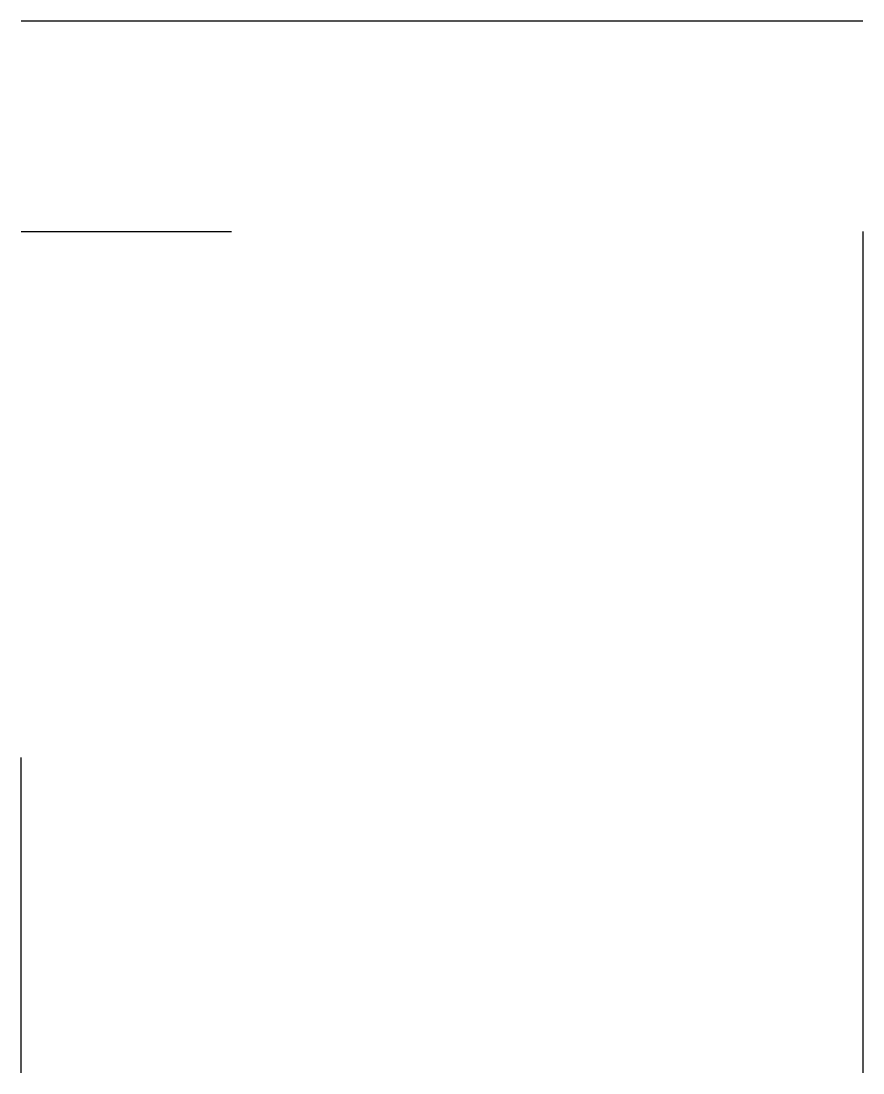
# Model space of a CAD drawing. Header units: millimetres. Extents: x 856 to 936, y -29 to 71.
import ezdxf

# ---------------------------------------------------------------- set-up
doc = ezdxf.new("R2010")
doc.units = ezdxf.units.MM

msp = doc.modelspace()

# ---------------------------------------------------------------- linework, layer by layer
at = {"extrusion": (0, -1, 0)}
for q in [(856.39, 70.96), (936.39, 70.96)]:
    msp.add_line((856.39, 70.96), q, dxfattribs=at)
at = {"extrusion": (0, 1, 0)}
for p, q in [((856.39, 50.96), (876.39, 50.96)), ((936.39, 20.96), (936.39, 20.96, 30))]:
    msp.add_line(p, q, dxfattribs=at)
for p, q in [((936.39, 50.96), (936.39, 20.96)), ((936.39, 20.96), (936.39, -29.04))]:
    msp.add_line(p, q)
at = {"extrusion": (-1, 0, 0)}
msp.add_line((856.39, -29.04), (856.39, 0.96), dxfattribs=at)

doc.saveas('drawing.dxf')
